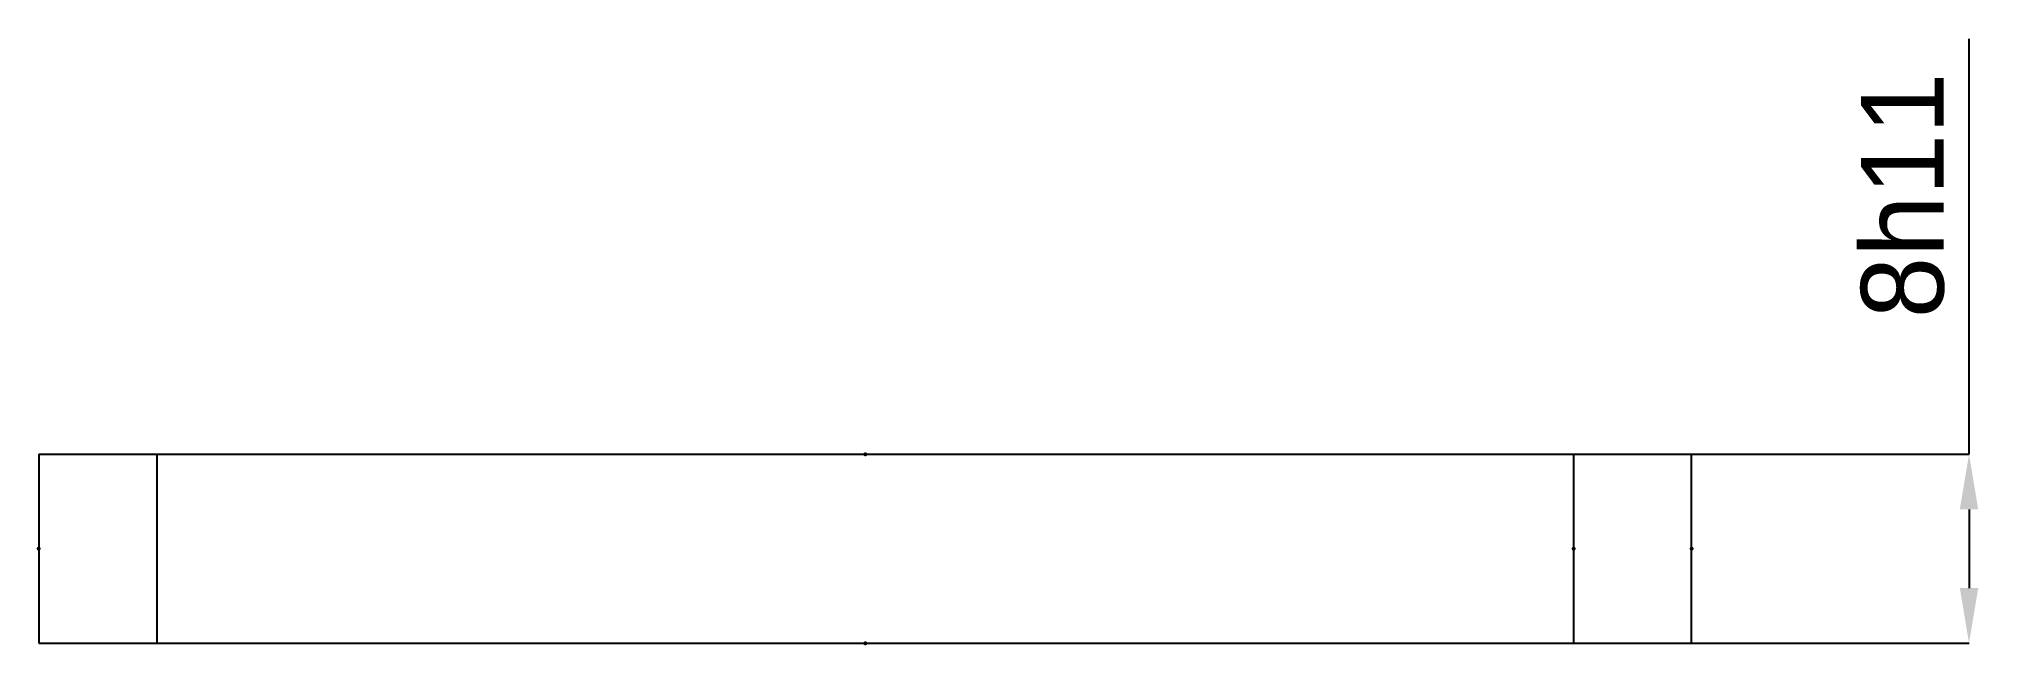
# Model space of a CAD drawing. Header units: millimetres. Extents: x -35 to 47.1, y -4 to 21.6.
import ezdxf

# ---------------------------------------------------------------- set-up
doc = ezdxf.new("R2010")
doc.units = ezdxf.units.MM
for name, color, linetype, lineweight in [('AM_4', 3, 'Continuous', 25), ('AM_5', 3, 'Continuous', 25), ('ConnectionPoints', 7, 'Continuous', 50)]:
    doc.layers.add(name, color=color, linetype=linetype, lineweight=lineweight)
doc.dimstyles.new('ISO-25', dxfattribs={"dimtxt": 2.5, "dimasz": 2.5, "dimexe": 1.25, "dimexo": 0.625, "dimtad": 1, "dimtxsty": 'Standard', "dimcen": 2.5, "dimadec": 0, "dimazin": 0, "dimtfac": 1, "dimtmove": 0, "dimatfit": 3, "dimfxl": 1, "dimarcsym": 0})

# ---------------------------------------------------------------- blocks, each defined once
blk = doc.blocks.new('*D1')
at = {"layer": 'AM_5', "color": 0, "lineweight": -2}
for p, q in [((46.75, 4), (46.75, 21.6)), ((0, 4), (46.75, 4)), ((46.75, 1.667), (46.75, -1.667)), ((0, -4), (46.75, -4))]:
    blk.add_line(p, q, dxfattribs=at)
at = {"layer": 'AM_5', "color": 0}
for points in [[(47.139, 1.667), (46.361, 1.667), (46.75, 4)], [(46.361, -1.667), (47.139, -1.667), (46.75, -4)]]:
    blk.add_solid(points, dxfattribs=at)
at = {"layer": 'Defpoints', "color": 0}
for p in [(0, 4), (0, -4), (45, -4)]:
    blk.add_point(p, dxfattribs=at)
at = {"layer": 'AM_5', "color": 0, "insert": (43.95, 14.967), "char_height": 3.5, "attachment_point": 5, "rotation": 90}
blk.add_mtext('8h11', dxfattribs=at)

msp = doc.modelspace()

# ---------------------------------------------------------------- linework, layer by layer
at = {"layer": 'AM_4'}
for p, q in [((-35, 4), (-35, -4)), ((-35, 4), (35, 4)), ((-30, 4), (-30, -4)), ((30, 4), (30, -4)), ((35, -4), (35, 4)), ((-35, -4), (35, -4))]:
    msp.add_line(p, q, dxfattribs=at)
at = {"layer": 'ConnectionPoints'}
for p in [(0, 4), (-35, 0), (30, 0, -5), (30, 0, 5), (35, 0), (0, -4)]:
    msp.add_point(p, dxfattribs=at)

# ---------------------------------------------------------------- dimensions: what is measured, and where the dimension line sits
at = {"layer": 'AM_5'}
dim = msp.add_linear_dim(base=(46.75, -4), p1=(0, 4), p2=(0, -4), angle=90, text='8h11', dimstyle='ISO-25', override={"dimtxt": 3.5, "dimasz": 2.333333, "dimexe": 0, "dimexo": 0, "dimgap": 1.05}, dxfattribs=at)
dim.commit()
dim.dimension.update_dxf_attribs({"geometry": '*D1', "text_midpoint": (46.75, 14.967), "dimtype": 160})

doc.saveas('drawing.dxf')
